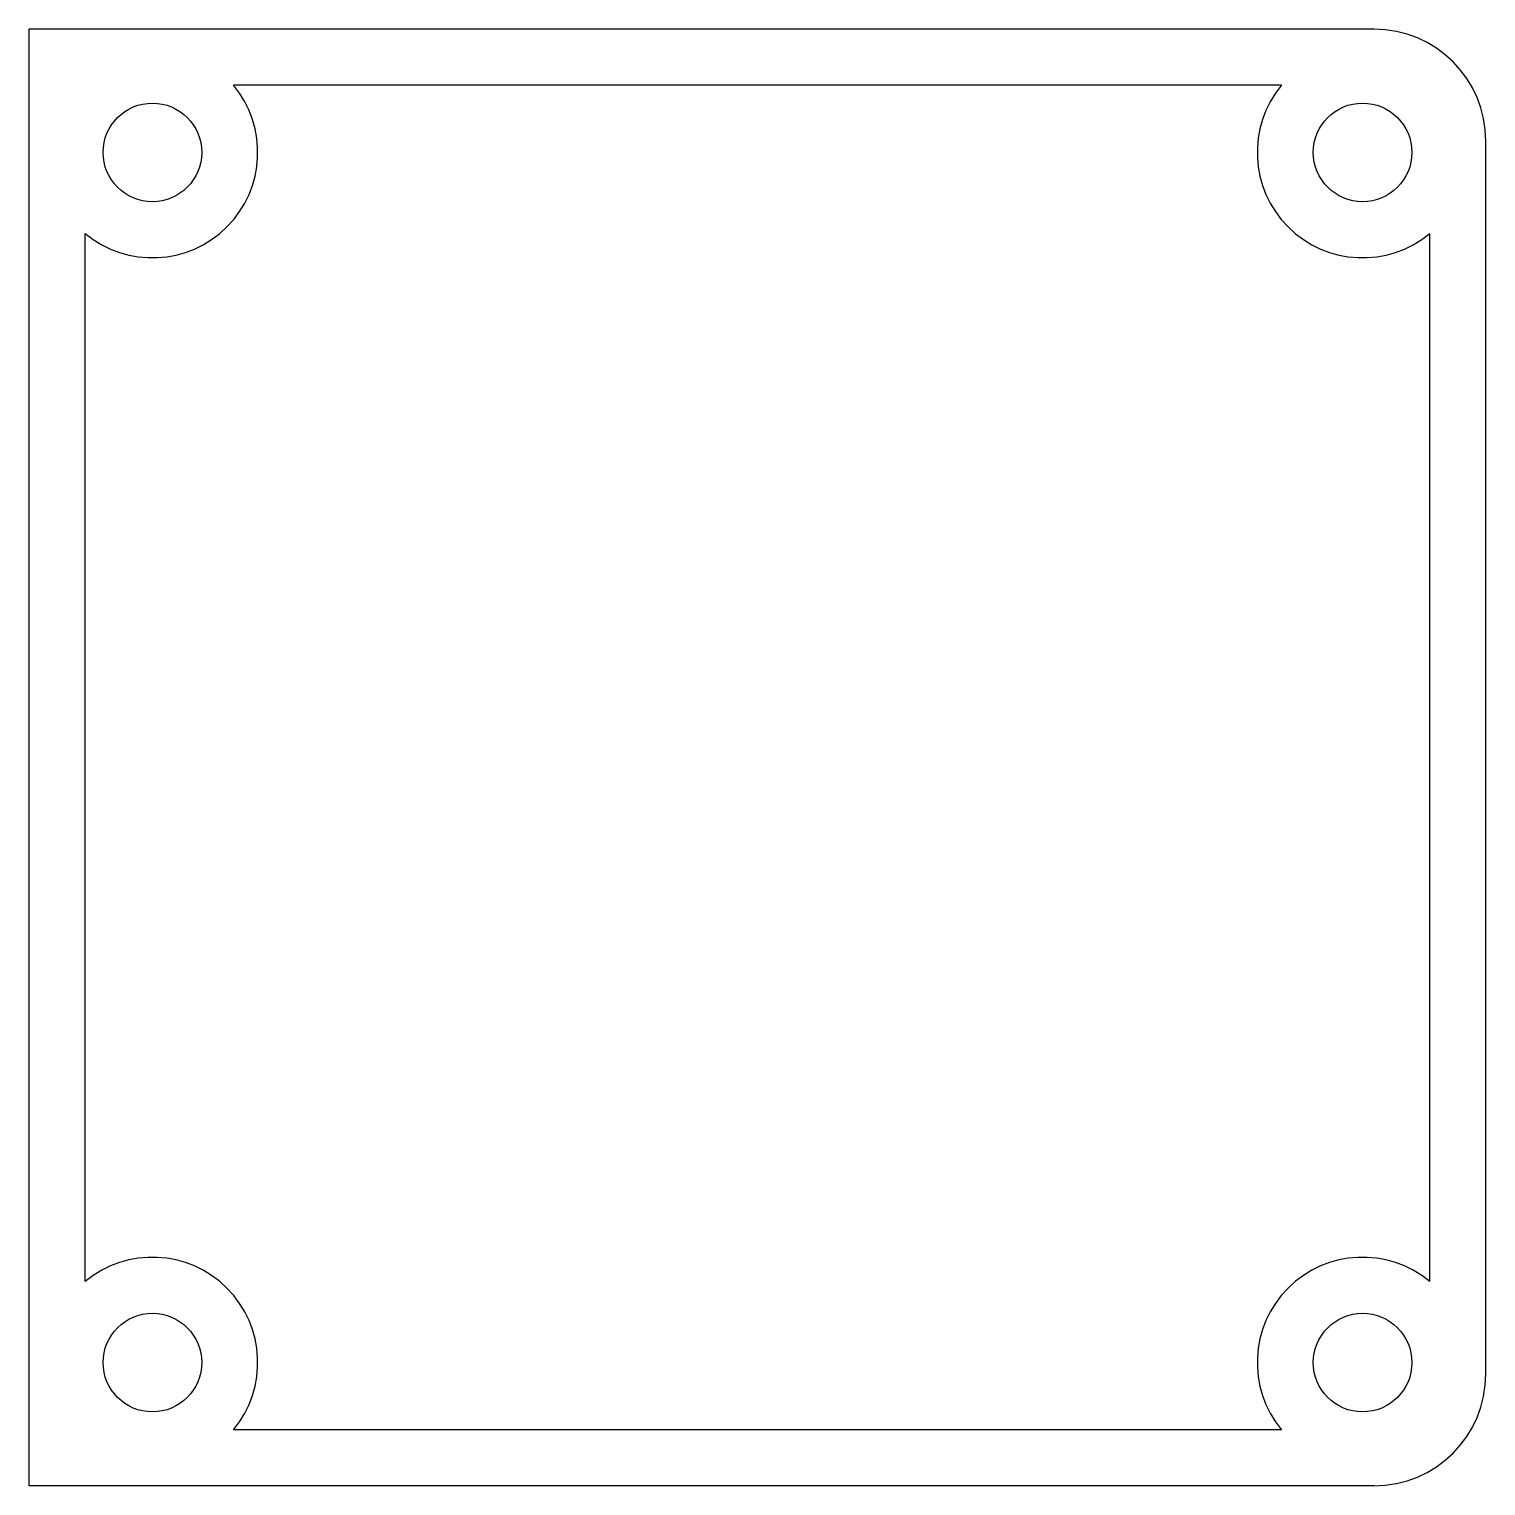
# Model space of a CAD drawing. Header units: millimetres. Extents: x 0 to 65, y -65 to 0.
import ezdxf

# ---------------------------------------------------------------- set-up
doc = ezdxf.new("R2010")
doc.units = ezdxf.units.MM

msp = doc.modelspace()

# ---------------------------------------------------------------- linework, layer by layer
at = {"color": 7, "linetype": 'Continuous', "lineweight": 25}
for p, q in [((0, -65), (0, 0)), ((60, 0), (0, 0)), ((55.882, -2.5), (9.118, -2.5)), ((65, -60), (65, -5)), ((2.5, -55.882), (2.5, -9.118)), ((62.5, -55.882), (62.5, -9.118)), ((55.882, -62.5), (9.118, -62.5)), ((60, -65), (0, -65))]:
    msp.add_line(p, q, dxfattribs=at)
for centre in [(5.5, -5.5), (59.5, -5.5), (5.5, -59.5), (59.5, -59.5)]:
    msp.add_circle(centre, 2.2, dxfattribs=at)
for centre, radius, start, end in [((60, -5), 5, 0, 90), ((5.5, -5.5), 4.7, 230.33499, 39.66501), ((59.5, -5.5), 4.7, 140.33499, 309.66501), ((5.5, -59.5), 4.7, 320.33499, 129.66501), ((59.5, -59.5), 4.7, 50.33499, 219.66501), ((60, -60), 5, 270, 0)]:
    msp.add_arc(centre, radius, start, end, dxfattribs=at)

doc.saveas('drawing.dxf')
